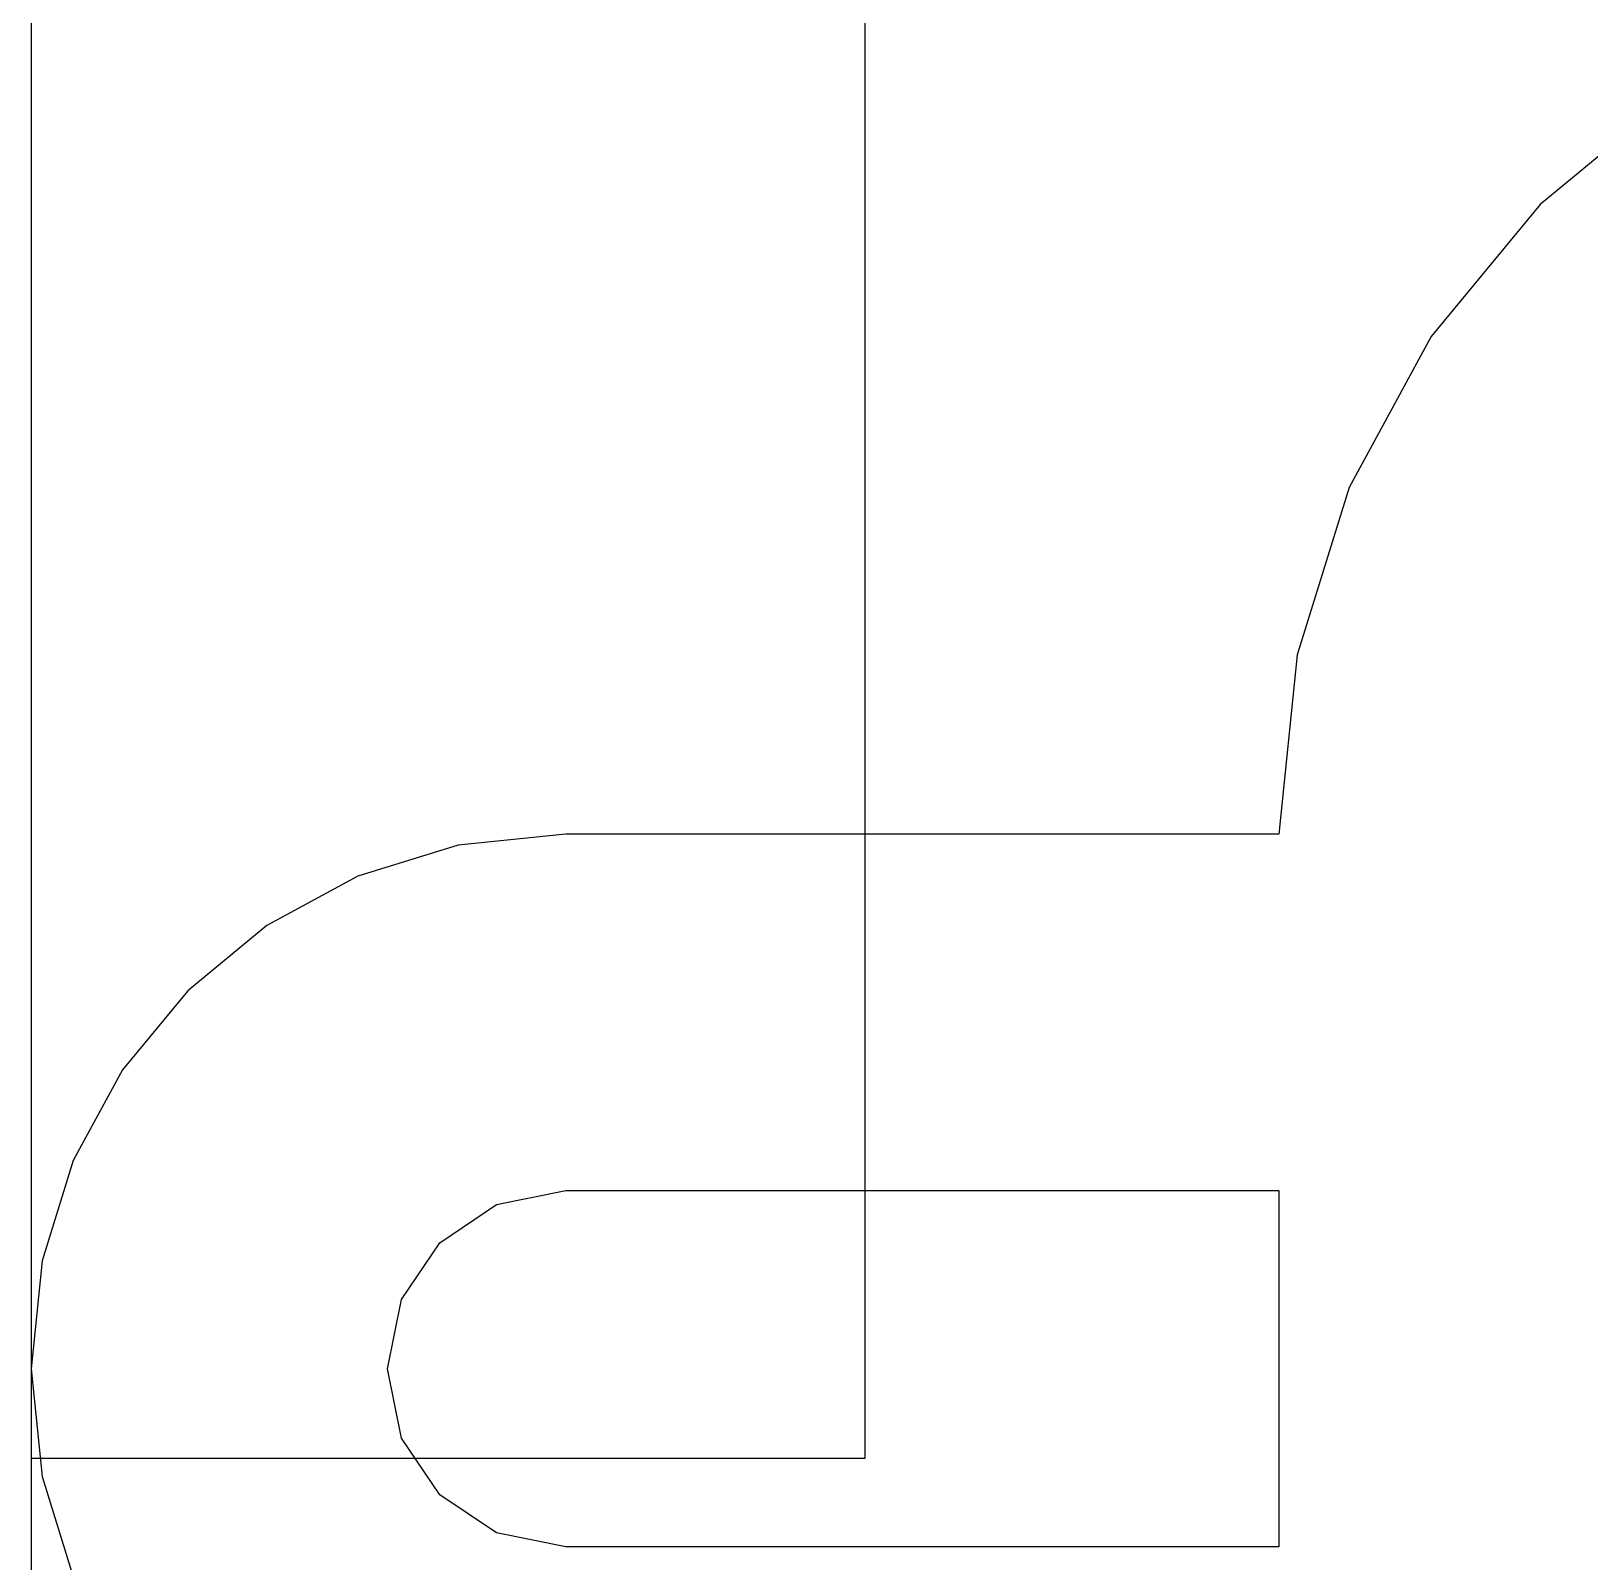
# Model space of a CAD drawing. Extents: x -8 to 237, y -180 to 890.
# Drawn here: x 0 to 21.06, y 185.27 to 205.95 of the extents above; entities that cross this region are included whole.
import ezdxf

# ---------------------------------------------------------------- set-up
doc = ezdxf.new("R2010")
doc.units = 0

msp = doc.modelspace()

# ---------------------------------------------------------------- linework, layer by layer
at = {"layer": 'Layer 1'}
for p, q in [((0, 224), (0, -60.4798)), ((0, 224), (0, -60.4798)), ((0, 224), (0, -60.4798)), ((0, 224), (0, -60.4798)), ((0, 224), (0, -60.4798)), ((0, 224), (0, -60.4798)), ((0, 206.653), (0, 186.666)), ((0, 206.653), (0, 186.666)), ((11.2669, 186.666), (11.2669, 206.653)), ((11.2669, 186.666), (11.2669, 206.653)), ((22.170655, 205.080947), (20.389238, 203.610625)), ((20.389238, 203.610625), (18.919009, 201.8291)), ((18.919009, 201.8291), (17.808223, 199.784641)), ((17.808223, 199.784641), (17.105136, 197.525518)), ((17.105136, 197.525518), (16.858, 195.1)), ((7.22488, 195.1), (5.768855, 194.953246)), ((16.858, 195.1), (7.22488, 195.1)), ((5.768855, 194.953246), (4.41269, 194.532344)), ((4.41269, 194.532344), (3.185443, 193.866332)), ((3.185443, 193.866332), (2.116171, 192.98425)), ((2.116171, 192.98425), (1.233933, 191.915137)), ((1.233933, 191.915137), (0.567787, 190.688031)), ((0.567787, 190.688031), (0.14679, 189.331973)), ((6.287497, 190.094085), (7.2248, 190.28332)), ((7.2248, 190.28332), (16.858, 190.284)), ((16.858, 190.284), (16.858, 185.467)), ((5.522014, 189.578011), (6.287497, 190.094085)), ((5.005874, 188.812541), (5.522014, 189.578011)), ((0.14679, 189.331973), (0, 187.876)), ((4.8166, 187.87512), (5.005874, 188.812541)), ((0, 187.876), (0.14679, 186.419892)), ((5.005835, 186.937817), (4.8166, 187.87512)), ((5.521909, 186.172334), (5.005835, 186.937817)), ((0, 186.666), (11.2669, 186.666)), ((0, 186.666), (11.2669, 186.666)), ((0.14679, 186.419892), (0.567787, 185.063688)), ((6.287379, 185.656194), (5.521909, 186.172334)), ((7.2248, 185.46692), (6.287379, 185.656194)), ((7.22488, 185.467), (7.2248, 185.46692)), ((16.858, 185.467), (7.22488, 185.467))]:
    msp.add_line(p, q, dxfattribs=at)

doc.saveas('drawing.dxf')
